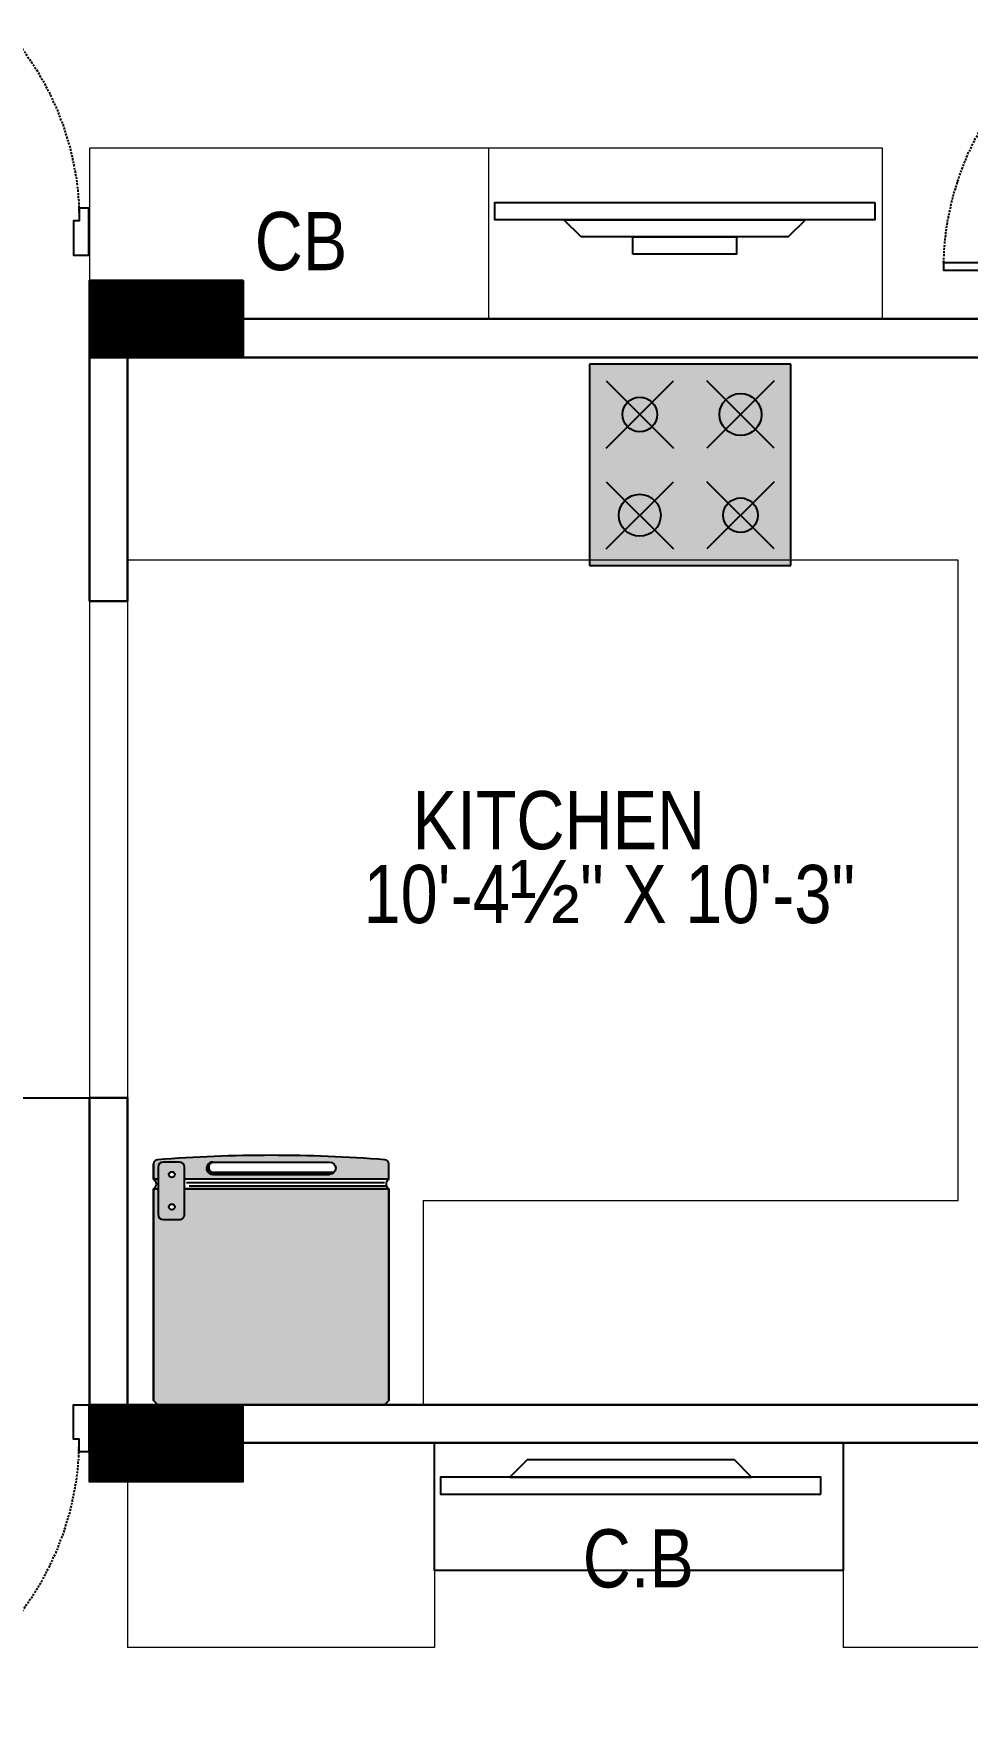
# Model space of a CAD drawing. Extents: x -454308 to 890911, y -14103 to 1343694.
# Drawn here: x 197937.5 to 198046.9, y 661863.9 to 662062.4 of the extents above; entities that cross this region are included whole.
import ezdxf
from ezdxf.lldxf.tags import DXFTag

# ---------------------------------------------------------------- set-up
doc = ezdxf.new("R2010")
doc.units = 0
doc.header["$MEASUREMENT"] = 0
for name, color, linetype in [('A-Door', 144, 'Continuous'), ('cup', 126, 'Continuous'), ('FURN', 250, 'Continuous')]:
    doc.layers.add(name, color=color, linetype=linetype)
for name, color, linetype, lineweight in [('A-Wall', 7, 'Continuous', 30), ('HATCH', 8, 'Continuous', 20), ('Text', 55, 'Continuous', 25), ('wall', 1, 'Continuous', 30), ('WINDOW', 147, 'Continuous', 25)]:
    doc.layers.add(name, color=color, linetype=linetype, lineweight=lineweight)
doc.styles.get("Standard").update_dxf_attribs({"font": 'stylu.ttf', "height": 7})
tags = doc.linetypes.add('DASHED', pattern=[0.75, 0.5, -0.25]).pattern_tags.tags
tags[6:7] = [DXFTag(74, 4), DXFTag(75, 0), DXFTag(340, '0'), DXFTag(46, 1.0), DXFTag(50, 0.0), DXFTag(44, 0.0), DXFTag(45, 0.0)]
tags[4:5] = [DXFTag(74, 4), DXFTag(75, 0), DXFTag(340, '0'), DXFTag(46, 1.0), DXFTag(50, 0.0), DXFTag(44, 0.0), DXFTag(45, 0.0)]

# ---------------------------------------------------------------- blocks, each defined once
blk = doc.blocks.new('A$C2FF36649')
at = {"layer": 'FURN', "ltscale": 5}
h = blk.add_hatch(color=252, dxfattribs=at)
h.set_gradient(color1=(132, 132, 132), rotation=89.99999999999996, one_color=1, tint=1, name='CYLINDER')
h.paths.add_polyline_path([(23.6293699095404, -1.27793573483e-05), (23.62936990955495, 23.62940410603552), (-4.78735018987e-05, 23.62940410825467), (-4.78735164506e-05, -1.27771381813e-05)])
at = {"layer": 'FURN'}
for p, q in [((23.62936990955495, 23.62940410603552), (-4.78735018987e-05, 23.62940410825467)), ((-4.78735018987e-05, 23.62940410825467), (-4.78735164506e-05, -1.27771381813e-05)), ((23.6293699095404, -1.27793573483e-05), (23.62936990955495, 23.62940410603552)), ((1.969070200284475, 13.78381373932279), (9.845542495415428, 21.66028603445375)), ((1.969070200284475, 21.66028603445375), (9.845542495415428, 13.78381373932279)), ((21.66025093810458, 21.66028603445375), (13.78377864297363, 13.78381373932279)), ((21.66025093810458, 13.78381373932279), (13.78377864297363, 21.66028603445375)), ((1.969070200255373, 1.969105296626366), (9.845542495386324, 9.845577591757321)), ((1.969070200255373, 9.845577591757321), (9.845542495386324, 1.969105296626366)), ((21.66025093809003, 1.969105296626366), (13.78377864295908, 9.845577591757321)), ((21.66025093809003, 9.845577591757321), (13.78377864295908, 1.969105296626366)), ((-4.78735164506e-05, -1.27771381813e-05), (23.6293699095404, -1.27793573483e-05))]:
    blk.add_line(p, q, dxfattribs=at)
for centre, radius in [((17.72201479054638, 17.72204988688827), 2.460688607613357), ((5.907306347842677, 17.72204988688827), 2.027331139159969), ((5.907306347828122, 5.907341444191843), 2.460688607613357), ((17.72201479051728, 5.907341444191843), 2.027331139159969)]:
    blk.add_circle(centre, radius, dxfattribs=at)
blk = doc.blocks.new('eeee')
at = {"layer": 'A-Door'}
for points in [[(165919.1983659357, 672860.6683112537), (165924.7052152508, 672860.6683112537), (165924.7052152508, 672859.4765304318), (165923.225763196, 672859.4765304318), (165923.225763196, 672858.7779002946), (165919.1983659357, 672858.7779002946), (165919.1983659357, 672860.6683112537)], [(165924.7052152508, 672859.4765304318), (165924.7052152508, 672858.6135167329), (165956.8832974426, 672858.6135167329), (165956.8832974426, 672859.4765304318), (165924.7052152508, 672859.4765304318)], [(165956.8832974426, 672858.6135167329), (165956.8422015522, 672858.3258455002)], [(165956.7600097714, 672856.723105774), (165956.7600097714, 672856.6820098838), (165956.7189138809, 672856.4765304319)], [(165956.8011056618, 672857.0929687879), (165956.7600097714, 672856.8463934454)], [(165956.8011056618, 672857.8326948152), (165956.8011056618, 672857.5861194729)], [(165956.8011056618, 672857.4628318016), (165956.8011056618, 672857.2162564592)], [(165956.8422015522, 672858.2025578289), (165956.8422015522, 672857.9970783768)], [(165956.5134344289, 672854.5039276918), (165956.4723385385, 672854.2573523497)], [(165956.5545303193, 672854.8737907058), (165956.5545303193, 672854.7915989249), (165956.5134344289, 672854.6272153632)], [(165956.6367221001, 672855.6135167329), (165956.5956262097, 672855.3669413907)], [(165956.5956262097, 672855.2436537194), (165956.5956262097, 672854.997078377)], [(165956.6778179906, 672855.9833797468), (165956.6778179906, 672855.7368044043)], [(165956.7189138809, 672856.3532427606), (165956.7189138809, 672856.1066674179)], [(165956.1846673056, 672852.6546126236), (165956.1024755248, 672852.408037281)], [(165956.2668590864, 672853.0244756372), (165956.225763196, 672852.8600920754), (165956.1846673056, 672852.7779002947)], [(165956.3079549769, 672853.394338651), (165956.2668590864, 672853.1477633085)], [(165956.3901467577, 672853.7642016646), (165956.3490508672, 672853.5176263221)], [(165956.431242648, 672854.1340646785), (165956.3901467577, 672853.887489336)], [(165955.7737084015, 672850.805297555), (165955.6504207303, 672850.5998181031)], [(165955.8559001823, 672851.1751605687), (165955.7737084015, 672851.0107770071), (165955.7737084015, 672850.9285852263)], [(165955.9380919631, 672851.5450235824), (165955.8559001823, 672851.2984482399)], [(165956.020283744, 672851.9148865961), (165955.9791878536, 672851.6683112537)], [(165956.0613796344, 672852.2847496098), (165956.020283744, 672852.0381742675)], [(165955.0750782645, 672848.7094071441), (165955.0339823741, 672848.4628318016)], [(165955.2394618262, 672849.0381742673), (165955.1161741549, 672848.8326948152)], [(165955.3216536069, 672849.4080372811), (165955.2394618262, 672849.1614619386), (165955.2394618262, 672849.1203660482)], [(165955.4449412782, 672849.7779002946), (165955.3627494974, 672849.5313249523)], [(165955.527133059, 672850.1066674181), (165955.4449412782, 672849.8600920754)], [(165955.6504207303, 672850.4765304318), (165955.5682289494, 672850.2299550893)], [(165954.2942563467, 672846.6135167329), (165954.1709686755, 672846.3669413907)], [(165954.4586399083, 672846.901187966), (165954.3353522371, 672846.695708514)], [(165954.5819275796, 672847.2710509797), (165954.4997357988, 672847.0244756372)], [(165954.7052152508, 672847.6409139935), (165954.62302347, 672847.3943386507)], [(165954.828502922, 672847.9696811168), (165954.7463111412, 672847.7642016646)], [(165954.9517905933, 672848.3395441305), (165954.8695988125, 672848.0929687879)], [(165953.5545303193, 672844.8874893357), (165953.4312426481, 672844.6409139935)], [(165953.6778179906, 672845.2162564592), (165953.5956262097, 672845.0107770071)], [(165953.8422015522, 672845.5450235824), (165953.7600097714, 672845.3395441303)], [(165954.0065851139, 672845.8737907057), (165953.924393333, 672845.6272153632)], [(165954.1709686755, 672846.2436537194), (165954.0476810042, 672845.997078377)], [(165952.4860371686, 672842.9148865961), (165952.3627494974, 672842.6683112535)], [(165952.6915166207, 672843.202557829), (165952.5682289494, 672842.997078377)], [(165952.8559001823, 672843.5313249523), (165952.7326125111, 672843.3258455003)], [(165953.020283744, 672843.8600920754), (165953.020283744, 672843.8600920754), (165952.8969960728, 672843.6546126236)], [(165953.225763196, 672844.1888591989), (165953.1024755248, 672843.9833797468)], [(165953.3490508672, 672844.5176263221), (165953.225763196, 672844.31214687)], [(165951.0887768947, 672840.6546126236), (165951.0476810043, 672840.5313249523), (165950.9654892234, 672840.4491331715)], [(165951.3353522371, 672840.9833797468), (165951.1709686755, 672840.7779002949)], [(165951.5408316892, 672841.2710509797), (165951.3764481275, 672841.0655715276)], [(165951.7463111412, 672841.5998181031), (165951.5819275796, 672841.394338651)], [(165951.9106947029, 672841.9285852263), (165951.7874070316, 672841.7231057743)], [(165952.1161741549, 672842.2573523496), (165952.0750782645, 672842.1751605687), (165951.9928864837, 672842.0107770071)], [(165952.2805577166, 672842.5861194729), (165952.1572700453, 672842.3395441303)], [(165949.7737084015, 672838.8463934455), (165949.6093248399, 672838.6409139932)], [(165950.020283744, 672839.1340646783), (165949.9380919632, 672838.9696811165), (165949.8559001823, 672838.9285852263)], [(165950.2668590864, 672839.421735911), (165950.1024755248, 672839.2162564592)], [(165950.4723385385, 672839.7094071441), (165950.3079549768, 672839.5039276921)], [(165950.6778179905, 672840.0381742673), (165950.5545303193, 672839.8326948152)], [(165950.8832974426, 672840.3669413907), (165950.7600097714, 672840.1614619386)], [(165948.0887768946, 672836.8326948154), (165947.924393333, 672836.6683112537)], [(165948.3764481275, 672837.1203660483), (165948.1709686755, 672836.9148865961)], [(165948.5819275796, 672837.4080372811), (165948.4586399084, 672837.2025578289)], [(165948.828502922, 672837.695708514), (165948.6641193604, 672837.4902290619)], [(165949.0750782645, 672837.9422838563), (165948.9106947029, 672837.7779002946)], [(165949.321653607, 672838.2299550893), (165949.1572700453, 672838.0655715276)], [(165949.527133059, 672838.5587222124), (165949.4038453878, 672838.3532427606)], [(165945.9928864837, 672834.695708514), (165945.828502922, 672834.5313249523)], [(165946.2394618261, 672834.9833797468), (165946.0750782645, 672834.7779002947)], [(165946.527133059, 672835.2299550893), (165946.3627494974, 672835.0655715276)], [(165946.7737084015, 672835.5176263221), (165946.6093248398, 672835.3121468702)], [(165947.0613796344, 672835.723105774), (165946.8969960727, 672835.5998181029)], [(165947.3079549768, 672836.0107770071), (165947.1435714152, 672835.805297555)], [(165947.5956262097, 672836.2984482399), (165947.3901467577, 672836.0929687879)], [(165947.8422015522, 672836.5450235824), (165947.6778179906, 672836.380640021)], [(165943.6915166207, 672832.7642016646), (165943.4860371686, 672832.6409139932)], [(165943.9791878536, 672833.0107770071), (165943.8148042919, 672832.8463934454)], [(165944.2668590864, 672833.2573523497), (165944.1024755248, 672833.092968788)], [(165944.5545303193, 672833.5039276918), (165944.5545303193, 672833.4628318016), (165944.3901467577, 672833.3395441303)], [(165944.8832974426, 672833.7094071441), (165944.6778179906, 672833.5450235825)], [(165945.129872785, 672833.9559824864), (165944.9654892234, 672833.7915989249)], [(165945.4175440179, 672834.2436537194), (165945.2531604563, 672834.0381742675)], [(165945.7052152508, 672834.4491331715), (165945.4997357987, 672834.2847496098)], [(165940.9380919631, 672830.8737907058), (165940.6915166207, 672830.7505030346)], [(165941.225763196, 672831.0792701577), (165941.020283744, 672830.9559824865)], [(165941.5545303193, 672831.2847496098), (165941.4723385385, 672831.202557829), (165941.3490508672, 672831.1614619386)], [(165941.8832974426, 672831.490229062), (165941.6778179906, 672831.3258455003)], [(165942.1709686755, 672831.695708514), (165941.9654892234, 672831.5724208427)], [(165942.4586399083, 672831.901187966), (165942.2531604563, 672831.7779002947)], [(165942.7874070316, 672832.1066674181), (165942.5819275796, 672831.9833797468)], [(165943.0750782645, 672832.3121468701), (165943.0339823741, 672832.2710509797), (165942.8695988125, 672832.1888591988)], [(165943.4038453878, 672832.5587222126), (165943.1983659358, 672832.4354345414)], [(165936.9517905933, 672828.7779002946), (165936.7463111412, 672828.6546126234)], [(165937.2805577166, 672828.9422838564), (165937.0339823741, 672828.8600920754)], [(165937.6093248399, 672829.0655715276), (165937.4038453878, 672828.9833797468)], [(165937.9791878536, 672829.2710509797), (165937.7326125111, 672829.1477633085)], [(165938.3079549769, 672829.394338651), (165938.1024755248, 672829.3121468701), (165938.1024755248, 672829.2710509797)], [(165938.6367221001, 672829.5998181031), (165938.4312426481, 672829.4765304318)], [(165938.9654892234, 672829.7642016646), (165938.7600097714, 672829.6409139932)], [(165939.2942563467, 672829.9285852263), (165939.0476810042, 672829.805297555)], [(165939.62302347, 672830.0929687879), (165939.4175440179, 672830.0107770071)], [(165939.9517905933, 672830.29844824), (165939.7874070316, 672830.2162564592), (165939.7463111412, 672830.1751605687)], [(165940.2805577166, 672830.5039276921), (165940.0750782645, 672830.3395441304)], [(165940.6093248399, 672830.6683112537), (165940.4038453878, 672830.5450235824)], [(165930.9106947029, 672826.723105774), (165930.8695988125, 672826.723105774), (165930.7052152508, 672826.6820098838)], [(165931.2805577165, 672826.8463934454), (165931.0339823741, 672826.7642016646)], [(165931.6504207303, 672826.9285852263), (165931.4038453878, 672826.8463934454)], [(165932.020283744, 672827.0107770071), (165931.7737084015, 672826.9285852263)], [(165932.3901467577, 672827.1340646785), (165932.1435714152, 672827.0518728975)], [(165932.7189138809, 672827.2162564592), (165932.5134344289, 672827.1340646785)], [(165933.0887768946, 672827.3395441305), (165932.8422015522, 672827.2573523496)], [(165933.4586399084, 672827.4628318016), (165933.2120645659, 672827.380640021)], [(165933.7874070316, 672827.5861194729), (165933.5819275796, 672827.4628318016)], [(165934.1572700453, 672827.6683112537), (165933.9106947029, 672827.5861194729)], [(165934.527133059, 672827.791598925), (165934.2805577166, 672827.7094071441)], [(165934.8559001823, 672827.9148865961), (165934.6093248399, 672827.8326948154)], [(165935.225763196, 672828.0792701578), (165934.9791878536, 672827.997078377)], [(165935.5545303193, 672828.2025578289), (165935.3490508673, 672828.1203660483)], [(165935.924393333, 672828.3258455002), (165935.6778179905, 672828.2436537195)], [(165936.2531604563, 672828.4491331715), (165936.0476810042, 672828.3669413907)], [(165936.62302347, 672828.6135167329), (165936.3764481275, 672828.5313249523)], [(165919.1983659357, 672824.7094071441), (165924.7052152508, 672824.7094071441), (165924.7052152508, 672825.8600920757), (165923.225763196, 672825.8600920757), (165923.225763196, 672826.5176263221), (165919.1983659357, 672826.5176263221), (165919.1983659357, 672824.7094071441)], [(165923.5134344289, 672825.8600920757), (165923.225763196, 672825.8600920757)], [(165923.8832974426, 672825.8600920757), (165923.6367221001, 672825.8600920757)], [(165924.2531604563, 672825.9011879661), (165924.0065851139, 672825.8600920757)], [(165924.62302347, 672825.9011879661), (165924.3764481275, 672825.9011879661)], [(165924.9928864837, 672825.9011879661), (165924.7463111412, 672825.9011879661)], [(165925.3627494974, 672825.9011879661), (165925.1572700453, 672825.9011879661), (165925.116174155, 672825.9011879661)], [(165925.7326125111, 672825.9422838563), (165925.527133059, 672825.9011879661)], [(165926.1435714152, 672825.9833797467), (165925.8559001823, 672825.9833797467)], [(165926.4723385385, 672825.9833797467), (165926.2668590864, 672825.9833797467)], [(165926.8832974426, 672826.0244756372), (165926.5956262097, 672826.0244756372)], [(165927.2120645659, 672826.1066674179), (165927.0887768947, 672826.0655715276), (165927.0065851139, 672826.0655715276)], [(165927.62302347, 672826.1477633085), (165927.3764481275, 672826.1066674179)], [(165927.9928864837, 672826.1888591989), (165927.7463111412, 672826.1477633085)], [(165928.3627494974, 672826.2299550893), (165928.1161741549, 672826.1888591989)], [(165928.7326125111, 672826.3121468701), (165928.4860371686, 672826.2710509797)], [(165929.1024755248, 672826.3532427606), (165928.9791878536, 672826.3121468701), (165928.8559001823, 672826.3121468701)], [(165929.4312426481, 672826.4354345412), (165929.225763196, 672826.3943386507)], [(165929.8422015522, 672826.5176263221), (165929.5956262097, 672826.4354345412)], [(165930.1709686755, 672826.5998181029), (165929.9654892234, 672826.5176263221)], [(165930.5819275796, 672826.6409139935), (165930.2942563467, 672826.6409139935)]]:
    blk.add_lwpolyline(points, dxfattribs=at)
blk = doc.blocks.new('EGVSVS')
at = {"layer": 'A-Wall'}
h = blk.add_hatch(dxfattribs=at)
h.set_pattern_fill('ANSI31', color=256, style=0)
h.set_pattern_definition([(45, (0, 0), (-0.08838834764831843, 0.08838834764831845), [])])
h.paths.add_polyline_path([(188258.4927754184, 672097.5055490561), (188258.4927754184, 672106.5055490562), (188240.4927754184, 672106.5055490563), (188240.4927754184, 672097.5055490562)])
blk.add_lwpolyline([(188240.4927754184, 672106.5055490562), (188258.4927754184, 672106.5055490562), (188258.4927754184, 672097.5055490562), (188240.4927754184, 672097.5055490562)], close=True, dxfattribs=at)
blk = doc.blocks.new('shfhfe')
at = {"layer": 'FURN'}
for points in [[(192748.4717601175, 665046.8500135838), (192748.4717601175, 664998.9322053646), (192733.5128560079, 664998.9322053646), (192733.5128560079, 665046.8500135838), (192748.4717601175, 665046.8500135838)], [(192739.5539518984, 665044.2198765976), (192737.5402532682, 665044.2198765976), (192737.5402532682, 664999.6719313919), (192739.5539518984, 664999.6719313919), (192739.5539518984, 665044.2198765976)], [(192737.5402532682, 665044.2198765976), (192737.5402532682, 665044.2198765976)], [(192735.5265546381, 665009.8226163235), (192737.5402532682, 665007.767821803), (192737.5402532682, 665036.1239861866), (192735.5265546381, 665034.1102875564), (192735.5265546381, 665009.8226163235)], [(192737.5402532682, 665036.1239861866), (192737.5402532682, 665036.1239861866)]]:
    blk.add_lwpolyline(points, dxfattribs=at)
blk = doc.blocks.new('FIDGE')
at = {"layer": 'FURN', "ltscale": 5, "true_color": 0xefddb2}
h = blk.add_hatch(color=254, dxfattribs=at)
h.set_gradient(color1=(245, 239, 209), one_color=1, tint=1)
h.paths.add_polyline_path([(851812.5118199768, 667310.6633607472), (851812.0235093834, 667310.1750501536), (851812.0235093834, 667285.3511941461), (851835.968247982, 667285.3511941461), (851835.968247982, 667288.3478638522, -0.4142135623730951), (851836.5680330243, 667288.9476488946), (851838.4621721907, 667288.9476488946, -0.4142135623730951), (851839.0619572331, 667288.3478638522), (851839.0619572331, 667285.3511941461), (851839.5856463488, 667285.3511941461), (851839.5856463488, 667310.1750501536), (851839.0973357555, 667310.6633607472)])
at = {"layer": 'FURN', "ltscale": 5}
h = blk.add_hatch(color=53, dxfattribs=at)
h.set_gradient(color1=(224, 205, 113), color2=(239, 230, 184), one_color=1, tint=0.8299999833106995, name='CYLINDER')
h.paths.add_polyline_path([(851839.0619572331, 667288.3478638522, 0.4142135623730951), (851838.4621721907, 667288.9476488946), (851836.5680330243, 667288.9476488946, 0.4142135623730951), (851835.968247982, 667288.3478638522), (851835.968247982, 667282.7975228432, 0.4142135623730951), (851836.5680330243, 667282.197737801), (851838.4621721907, 667282.197737801, 0.4142135623730951), (851839.0619572331, 667282.7975228432)])
h.paths.add_polyline_path([(851837.7914954369, 667283.6797770158, -1), (851837.1165043275, 667283.6797770158, -1)], flags=16)
h.paths.add_polyline_path([(851837.1165043275, 667287.4656096796, -1), (851837.7914954369, 667287.4656096796, -1)], flags=16)
at = {"layer": 'FURN', "true_color": 0xcccf96}
h = blk.add_hatch(color=9, dxfattribs=at)
h.paths.add_polyline_path([(851839.1358326123, 667281.9400619791, 0.3912832228420068), (851839.5856463488, 667282.4268527223), (851839.5856463488, 667284.2262089638), (851839.0619572331, 667284.2262089638), (851839.0619572331, 667282.7975228432, -0.4142135623730951), (851838.4621721907, 667282.197737801), (851836.5680330243, 667282.197737801, -0.4142135623730951), (851835.968247982, 667282.7975228432), (851835.968247982, 667284.2262089638), (851812.0235093834, 667284.2262089638), (851812.0235093834, 667282.4268527223, 0.3912832228310268), (851812.4733231202, 667281.9400619791, 0.0394798524977522)])
h.paths.add_polyline_path([(851818.2446322456, 667282.9307113895, -0.4142135623730865), (851818.965812509, 667283.6518916527), (851832.6433432235, 667283.6518916527, -0.4142135623730951), (851833.3645234866, 667282.9307113895, -0.4142135623967353), (851832.6433432235, 667282.2095311262), (851818.965812509, 667282.2095311262, -0.4142135623967353)], flags=16)
at = {"layer": 'FURN', "ltscale": 0.03}
h = blk.add_hatch(color=256, dxfattribs=at)
edge = h.paths.add_edge_path()
edge.add_ellipse((851832.4903596295, 667282.8320430735), major_axis=(-0.4524122548069792, -0.4524122548069791), ratio=0.9999999999319515, start_angle=58.359665155849086, end_angle=205.770811798673, ccw=False)
edge.add_ellipse((851832.6433432235, 667282.9307113895), major_axis=(-0.5099514545912404, -0.50995145459124), ratio=0.9999999999469597, start_angle=44.59102439707917, end_angle=135.0000000077293)
edge.add_ellipse((851832.6433432235, 667282.9307113895), major_axis=(-0.509951454587281, -0.5099514545872808), ratio=0.9999999999417772, start_angle=134.999999998332, end_angle=225.000000001668)
edge.add_line((851832.6433432235, 667283.6518916527), (851818.965812509, 667283.6518916527))
edge.add_ellipse((851818.9658125094, 667282.9307113895), major_axis=(0.5099514546065902, -0.5099514546065907), ratio=0.9999999998486874, start_angle=135.0000000141629, end_angle=180.5042753145712)
edge.add_line((851818.4513926458, 667283.4361549336), (851832.7010787721, 667283.4361549336))
for p, q in [((851812.0235093834, 667310.1750501536), (851812.5118199768, 667310.6633607472)), ((851812.0235093834, 667310.1750501536), (851812.5118199768, 667310.6633607472)), ((851812.0235093834, 667285.3511941461), (851812.0235093834, 667310.1750501536)), ((851812.5118199768, 667310.6633607472), (851839.0973357555, 667310.6633607472)), ((851839.0973357555, 667310.6633607472), (851839.5856463488, 667310.1750501536)), ((851839.0973357555, 667310.6633607472), (851839.5856463488, 667310.1750501536)), ((851839.5856463488, 667310.1750501536), (851839.5856463488, 667285.3511941461)), ((851835.968247982, 667285.3511941461), (851812.0235093838, 667285.3511941461)), ((851839.5856463488, 667285.3511941461), (851839.0619572331, 667285.3511941461)), ((851812.0235093834, 667284.2262089638), (851812.0235093834, 667282.4268527223)), ((851818.4513926458, 667283.4361549336), (851832.7010787721, 667283.4361549336)), ((851832.6433432235, 667283.6518916527), (851818.965812509, 667283.6518916527)), ((851839.5856463488, 667284.2262089638), (851839.0619572331, 667284.2262089638)), ((851839.5856463488, 667284.2262089638), (851839.5856463488, 667282.4268527223)), ((851832.6381181219, 667282.2095311262), (851818.965812509, 667282.2095311262))]:
    blk.add_line(p, q)
for centre, radius, start, end in [((851811.6907732061, 667284.7887015548), 0.6535375115282523, 300.6059604413329, 59.39403956440798), ((851839.9183825264, 667284.7887015548), 0.6535375115243033, 120.6059604355919, 239.3940395586671), ((851812.5118199768, 667282.4268527223), 0.488310593449569, 180, 265.4782904484907), ((851832.6433337929, 667282.9307019594), 0.7211896934019041, 269.5856311290957, 89.99925081362538), ((851832.5005099787, 667282.8228430301), 0.629724405588717, 283.1098448732428, 76.89015512675705), ((851839.0973357555, 667282.4268527223), 0.4883105934422929, 274.5217095515093, 0), ((851825.8045778662, 667450.5130812175), 169.0993352093809, 265.4782904484907, 274.5216558903645)]:
    blk.add_arc(centre, radius, start, end)
for p, q in [((851812.0235093834, 667310.1750501536), (851812.0235093834, 667285.3511941461)), ((851839.0973357555, 667310.6633607472), (851812.5118199768, 667310.6633607472)), ((851839.5856463488, 667285.3511941461), (851839.5856463488, 667310.1750501536)), ((851812.0235093834, 667285.3511941461), (851835.968247982, 667285.3511941461)), ((851812.3446380632, 667285.0340984962), (851835.4079034663, 667285.0340984962)), ((851812.5242584449, 667284.6389328629), (851835.7312203351, 667284.6389328629)), ((851839.0619572331, 667285.3511941461), (851839.5856463488, 667285.3511941461)), ((851812.0235093834, 667284.2262089638), (851835.968247982, 667284.2262089638)), ((851812.0235093834, 667284.2262089638), (851812.0235093834, 667282.4268527223)), ((851839.0619572331, 667284.2262089638), (851839.5856463488, 667284.2262089638)), ((851839.5856463488, 667282.4268527223), (851839.5856463488, 667284.2262089638))]:
    blk.add_line(p, q, dxfattribs=at)
for points in [[(851836.5680330243, 667282.197737801), (851838.4621721907, 667282.197737801, 0.4142135623730951), (851839.0619572331, 667282.7975228432), (851839.0619572331, 667288.3478638522, 0.4142135623730951), (851838.4621721907, 667288.9476488946), (851836.5680330243, 667288.9476488946, 0.4142135623730951), (851835.968247982, 667288.3478638522), (851835.968247982, 667282.7975228432, 0.4142135623730951)], [(851818.965812509, 667283.6518916527), (851832.6433432235, 667283.6518916527, -0.4142135623730951), (851833.3645234866, 667282.9307113895), (851833.3645234866, 667282.9307113895, -0.4142135623730951), (851832.6433432235, 667282.2095311262), (851818.965812509, 667282.2095311262, -0.4142135623730951), (851818.2446322456, 667282.9307113895), (851818.2446322456, 667282.9307113895, -0.4142135623730784)]]:
    blk.add_lwpolyline(points, format="xyb", close=True, dxfattribs=at)
blk.add_lwpolyline([(851818.4513926458, 667283.4361549336), (851832.7010787721, 667283.4361549336, -0.7495820116808743), (851832.6381181219, 667282.2095311262)], format="xyb", dxfattribs=at)
for centre in [(851837.4539998822, 667287.4656096796), (851837.4539998822, 667283.6797770158)]:
    blk.add_circle(centre, 0.33749555467957, dxfattribs=at)
for centre, radius, start, end in [((851811.6907732061, 667284.7887015548), 0.6535375115279028, 300.6059604413329, 59.3940395586671), ((851839.9183825264, 667284.7887015548), 0.6535375115283989, 120.6059604413329, 239.3940395586671), ((851812.5118199768, 667282.4268527223), 0.4883105934398675, 180, 265.4782904484907), ((851839.0973357555, 667282.4268527223), 0.4883105934398675, 274.5217095515093, 0), ((851825.8045778662, 667450.5130812175), 169.0993352092379, 265.4782904484907, 274.5217095515093)]:
    blk.add_arc(centre, radius, start, end, dxfattribs=at)

msp = doc.modelspace()

# ---------------------------------------------------------------- linework, layer by layer
at = {"layer": 'A-Wall'}
for p, q in [((197948.4718395056, 661995.8687841819), (197943.9923874508, 661995.8687841819)), ((197943.9923874508, 661937.6223872029), (197943.9923874508, 661897.163483093)), ((197943.9923874508, 661937.6223872029), (197948.4718395056, 661937.6223872029)), ((197948.4718395056, 661937.6223872029), (197948.4718395056, 661901.6223872027)), ((197948.4718395056, 661901.6223872027), (198072.7869079988, 661901.6223872027))]:
    msp.add_line(p, q, dxfattribs=at)
for points in [[(198081.7869079988, 662028.958003641), (197943.9923874508, 662028.958003641)], [(197943.9923874508, 662028.958003641), (197943.9923874508, 661995.8687841819)], [(198072.7869079988, 662024.4374556958), (197948.4718395056, 662024.4374556958)], [(197948.4718395056, 662024.4374556958), (197948.4718395056, 661995.8687841819)], [(197943.9923874508, 661897.163483093), (198072.7869079988, 661897.163483093)]]:
    msp.add_lwpolyline(points, dxfattribs=at)
at = {"layer": 'cup'}
msp.add_line((197908.1834049274, 661937.6223872028), (197943.9923874508, 661937.6223872029), dxfattribs=at)
at = {"layer": 'FURN'}
for points in [[(198036.0638264428, 662042.5855446561), (198036.0638264428, 662040.5718460262), (197991.5158812373, 662040.5718460262), (197991.5158812373, 662042.5855446561), (198036.0638264428, 662042.5855446561)], [(197991.5158812373, 662042.5855446561), (197991.5158812373, 662042.5855446561)], [(197991.5158812373, 662040.5718460262), (197991.5158812373, 662040.5718460262)], [(198001.6254702784, 662038.5581473961), (197999.6117716483, 662040.5718460262), (198027.9268401415, 662040.5718460262), (198025.9131415113, 662038.5581473961), (198001.6254702784, 662038.5581473961)], [(197999.6117716483, 662040.5718460262), (197999.6117716483, 662040.5718460262)], [(198027.9268401415, 662040.5718460262), (198027.9268401415, 662040.5718460262)], [(198036.0638264428, 662040.5718460262), (198036.0638264428, 662040.5718460262)], [(198007.7076620593, 662036.5444487658), (198007.7076620593, 662038.5581473961), (198019.8309497305, 662038.5581473961), (198019.8309497305, 662036.5444487658), (198007.7076620593, 662036.5444487658)], [(198007.7076620593, 662038.5581473961), (198007.7076620593, 662038.5581473961)], [(198019.8309497305, 662038.5581473961), (198019.8309497305, 662038.5581473961)], [(198025.9131415113, 662038.5581473961), (198025.9131415113, 662038.5581473961)], [(198019.8309497305, 662036.5444487658), (198019.8309497305, 662036.5444487658)]]:
    msp.add_lwpolyline(points, dxfattribs=at)
at = {"layer": 'HATCH'}
for p, q in [((197943.9923874508, 662048.958003641), (197943.992387451, 662029.7410254796)), ((197990.7866519441, 662048.958003641), (197990.7866519441, 662028.958003641)), ((197948.4718395056, 661897.163483093), (197948.4718395056, 661873.163483093)), ((197984.4307436151, 661882.2045789834), (197984.4307436151, 661873.163483093)), ((198032.3485518344, 661882.2045789834), (198032.3485518344, 661873.1634830929)), ((197984.4307436151, 661873.163483093), (197948.4718395056, 661873.163483093)), ((198072.7869079988, 661873.1634830929), (198032.3485518344, 661873.1634830929))]:
    msp.add_line(p, q, dxfattribs=at)
at = {"layer": 'HATCH', "linetype": 'DASHED', "ltscale": 10}
for p, q in [((197943.9923874508, 661995.8687841819), (197943.9923874508, 661901.6223872027)), ((197948.4718395056, 661995.8687841819), (197948.4718395056, 661901.6223872027))]:
    msp.add_line(p, q, dxfattribs=at)
at = {"layer": 'HATCH'}
for points in [[(198036.9435556434, 662028.958003641), (198036.9435556434, 662048.958003641), (197943.9923874508, 662048.958003641)], [(198045.8280038892, 662000.6634830931), (197948.4718395056, 662000.6634830931)], [(197983.1156751221, 661925.5812913122), (198045.8280038892, 661925.5812913122), (198045.8280038892, 662000.6634830931)], [(197983.1156751221, 661925.5812913122), (197983.1156751221, 661901.6223872026)]]:
    msp.add_lwpolyline(points, dxfattribs=at)

# ---------------------------------------------------------------- block references
at = {"rotation": 180}
msp.add_blockref('FIDGE', (1049791.11059578, 1329212.285747949), dxfattribs=at)
at = {"layer": 'A-Wall'}
for p in [(9703.521605465066, -10073.0680933604), (9703.499612032349, -10204.88316185353)]:
    msp.add_blockref('EGVSVS', p, dxfattribs=at)
at = {"layer": 'A-Wall', "rotation": 270}
msp.add_blockref('shfhfe', (-467014.5014617494, 854630.676339101), dxfattribs=at)
at = {"layer": 'wall'}
msp.add_blockref('A$C2FF36649', (198002.6004561731, 662000.0164768477), dxfattribs=at)
at = {"layer": 'WINDOW'}
for p, rotation in [((870768.6606987044, 496117.2390897601), 90), ((364000.9852739346, 1334894.126314895), 180)]:
    msp.add_blockref('eeee', p, dxfattribs=dict(at, rotation=rotation))
at = {"layer": 'WINDOW', "xscale": -1, "rotation": 90}
msp.add_blockref('eeee', (870768.6606987047, 827820.8207531384), dxfattribs=at)

# ---------------------------------------------------------------- texts
at = {"layer": 'Text', "char_height": 6.821917808219196, "attachment_point": 4}
for s, insert, width in [('{\\fArial Narrow|b0|i0|c0|p15;CB}', (197963.3742519417, 662038.0256348047), 104.3013698630139), ('{\\fArial Narrow|b0|i0|c1|p15;KITCHEN}', (197981.8934865865, 661970.1294470946), 48.65753424657548), ('{\\fArial Narrow|b0|i0|c0|p15;10\'-4\\fStylus BT|b0|i0|c0|p34;\\H1.0833x;½\\fArial Narrow|b0|i0|c0|p15;\\H0.92311x;" X 10\'-3"}', (197976.140061929, 661961.745885451), 104.3013698630139), ('{\\fArial Narrow|b0|i0|c1|p15;C.B}', (198001.8236229317, 661883.5612583428), 104.3013698630139)]:
    msp.add_mtext(s, dxfattribs=dict(at, insert=insert, width=width))

doc.saveas('drawing.dxf')
